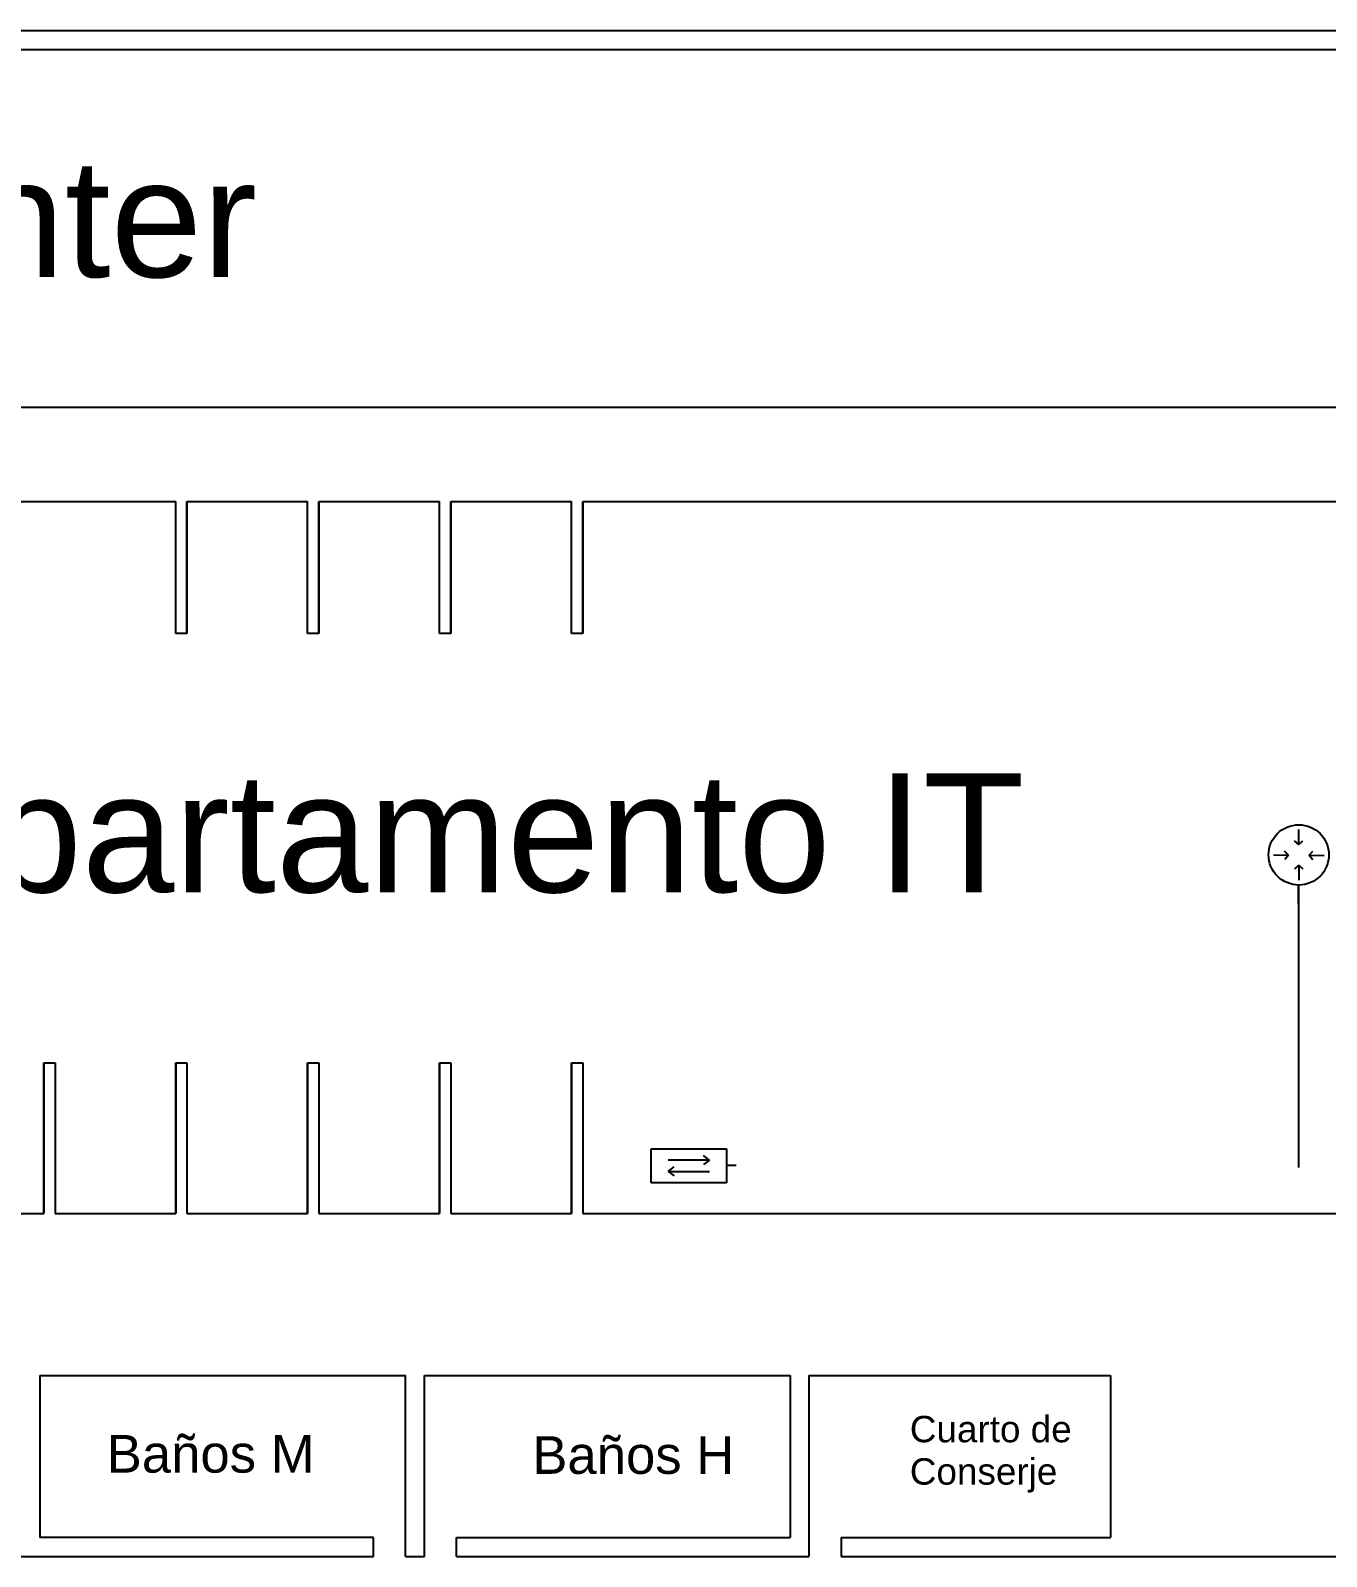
# Model space of a CAD drawing. Header units: millimetres. Extents: x 241 to 740, y 2361 to 4836.
# Drawn here: x 283.56 to 317.93, y 2405.04 to 2445.54 of the extents above; entities that cross this region are included whole.
import ezdxf

# ---------------------------------------------------------------- set-up
doc = ezdxf.new("R2010")
doc.units = ezdxf.units.MM
for name, color, linetype in [('DefaultNetwork', 100, 'Continuous'), ('DefaultTags', 7, 'Continuous'), ('DefaultWalls', 5, 'Continuous'), ('F1', 5, 'Continuous')]:
    doc.layers.add(name, color=color, linetype=linetype)
doc.styles.get("Standard").update_dxf_attribs({"font": 'arial.ttf'})

msp = doc.modelspace()

# ---------------------------------------------------------------- linework, layer by layer
at = {"layer": 'DefaultNetwork', "color": 240, "true_color": 0xed1f24}
for p, q in [((317.199, 2423.934), (317.199, 2424.334)), ((317.199, 2423.934), (317.089, 2424.036)), ((317.199, 2423.934), (317.309, 2424.036)), ((316.927, 2423.655), (316.527, 2423.645)), ((316.927, 2423.655), (316.822, 2423.762)), ((316.927, 2423.655), (316.828, 2423.542)), ((317.471, 2423.655), (317.576, 2423.762)), ((317.471, 2423.655), (317.871, 2423.645)), ((317.471, 2423.655), (317.57, 2423.542)), ((317.199, 2423.39), (317.089, 2423.288)), ((317.199, 2423.39), (317.199, 2422.99)), ((317.199, 2423.39), (317.309, 2423.288))]:
    msp.add_line(p, q, dxfattribs=at)
at = {"layer": 'DefaultNetwork', "color": 8}
for p, q in [((317.189, 2422.358), (317.189, 2422.862)), ((317.189, 2422.862), (317.189, 2415.366)), ((302.279, 2415.417), (302.019, 2415.417))]:
    msp.add_line(p, q, dxfattribs=at)
at = {"layer": 'DefaultNetwork', "color": 6}
for p, q in [((300.019, 2414.961), (300.019, 2415.861)), ((300.019, 2415.861), (302.019, 2415.861)), ((302.019, 2415.861), (302.019, 2414.961)), ((301.569, 2415.561), (300.469, 2415.561)), ((301.569, 2415.561), (301.408, 2415.68)), ((301.569, 2415.561), (301.408, 2415.443)), ((300.469, 2415.261), (300.63, 2415.38)), ((300.469, 2415.261), (301.569, 2415.261)), ((300.469, 2415.261), (300.63, 2415.143)), ((302.019, 2414.961), (300.019, 2414.961))]:
    msp.add_line(p, q, dxfattribs=at)
at = {"layer": 'DefaultNetwork', "color": 240, "true_color": 0xed1f24}
msp.add_circle((317.199, 2423.662), 0.8, dxfattribs=at)
at = {"layer": 'DefaultWalls'}
for p, q in [((241.207, 2445.541), (441.207, 2445.541)), ((241.207, 2445.541), (441.207, 2445.541)), ((241.207, 2445.541), (441.207, 2445.541)), ((241.207, 2445.541), (441.207, 2445.541)), ((273.407, 2433.041), (287.407, 2433.041)), ((273.407, 2433.041), (287.407, 2433.041)), ((273.407, 2433.041), (287.407, 2433.041)), ((273.407, 2433.041), (287.407, 2433.041)), ((287.407, 2429.541), (287.407, 2433.041)), ((287.407, 2429.541), (287.407, 2433.041)), ((287.407, 2429.541), (287.407, 2433.041)), ((287.407, 2429.541), (287.407, 2433.041)), ((287.707, 2433.041), (290.907, 2433.041)), ((287.707, 2429.541), (287.707, 2433.041)), ((287.707, 2433.041), (287.707, 2429.541)), ((287.707, 2433.041), (290.907, 2433.041)), ((287.707, 2429.541), (287.707, 2433.041)), ((287.707, 2433.041), (287.707, 2429.541)), ((287.707, 2433.041), (290.907, 2433.041)), ((287.707, 2429.541), (287.707, 2433.041)), ((287.707, 2433.041), (287.707, 2429.541)), ((287.707, 2433.041), (290.907, 2433.041)), ((287.707, 2429.541), (287.707, 2433.041)), ((287.707, 2433.041), (287.707, 2429.541)), ((290.907, 2429.541), (290.907, 2433.041)), ((290.907, 2429.541), (290.907, 2433.041)), ((290.907, 2429.541), (290.907, 2433.041)), ((290.907, 2429.541), (290.907, 2433.041)), ((291.207, 2433.041), (294.407, 2433.041)), ((291.207, 2429.541), (291.207, 2433.041)), ((291.207, 2433.041), (291.207, 2429.541)), ((291.207, 2433.041), (294.407, 2433.041)), ((291.207, 2429.541), (291.207, 2433.041)), ((291.207, 2433.041), (291.207, 2429.541)), ((291.207, 2433.041), (294.407, 2433.041)), ((291.207, 2429.541), (291.207, 2433.041)), ((291.207, 2433.041), (291.207, 2429.541)), ((291.207, 2433.041), (294.407, 2433.041)), ((291.207, 2429.541), (291.207, 2433.041)), ((291.207, 2433.041), (291.207, 2429.541)), ((294.407, 2429.541), (294.407, 2433.041)), ((294.407, 2429.541), (294.407, 2433.041)), ((294.407, 2429.541), (294.407, 2433.041)), ((294.407, 2429.541), (294.407, 2433.041)), ((294.707, 2433.041), (297.907, 2433.041)), ((294.707, 2429.541), (294.707, 2433.041)), ((294.707, 2433.041), (294.707, 2429.541)), ((294.707, 2433.041), (297.907, 2433.041)), ((294.707, 2429.541), (294.707, 2433.041)), ((294.707, 2433.041), (294.707, 2429.541)), ((294.707, 2433.041), (297.907, 2433.041)), ((294.707, 2429.541), (294.707, 2433.041)), ((294.707, 2433.041), (294.707, 2429.541)), ((294.707, 2433.041), (297.907, 2433.041)), ((294.707, 2429.541), (294.707, 2433.041)), ((294.707, 2433.041), (294.707, 2429.541)), ((297.907, 2429.541), (297.907, 2433.041)), ((297.907, 2429.541), (297.907, 2433.041)), ((297.907, 2429.541), (297.907, 2433.041)), ((297.907, 2429.541), (297.907, 2433.041)), ((298.207, 2433.041), (339.207, 2433.041)), ((298.207, 2429.541), (298.207, 2433.041)), ((298.207, 2433.041), (298.207, 2429.541)), ((298.207, 2433.041), (339.207, 2433.041)), ((298.207, 2429.541), (298.207, 2433.041)), ((298.207, 2433.041), (298.207, 2429.541)), ((298.207, 2433.041), (339.207, 2433.041)), ((298.207, 2429.541), (298.207, 2433.041)), ((298.207, 2433.041), (298.207, 2429.541)), ((298.207, 2433.041), (339.207, 2433.041)), ((298.207, 2429.541), (298.207, 2433.041)), ((298.207, 2433.041), (298.207, 2429.541)), ((287.707, 2429.541), (287.407, 2429.541)), ((287.707, 2429.541), (287.407, 2429.541)), ((287.707, 2429.541), (287.407, 2429.541)), ((287.707, 2429.541), (287.407, 2429.541)), ((291.207, 2429.541), (290.907, 2429.541)), ((291.207, 2429.541), (290.907, 2429.541)), ((291.207, 2429.541), (290.907, 2429.541)), ((291.207, 2429.541), (290.907, 2429.541)), ((294.707, 2429.541), (294.407, 2429.541)), ((294.707, 2429.541), (294.407, 2429.541)), ((294.707, 2429.541), (294.407, 2429.541)), ((294.707, 2429.541), (294.407, 2429.541)), ((298.207, 2429.541), (297.907, 2429.541)), ((298.207, 2429.541), (297.907, 2429.541)), ((298.207, 2429.541), (297.907, 2429.541)), ((298.207, 2429.541), (297.907, 2429.541)), ((283.907, 2418.141), (283.907, 2414.141)), ((283.907, 2414.141), (283.907, 2418.141)), ((283.907, 2418.141), (284.207, 2418.141)), ((283.907, 2418.141), (283.907, 2414.141)), ((283.907, 2414.141), (283.907, 2418.141)), ((283.907, 2418.141), (284.207, 2418.141)), ((283.907, 2418.141), (283.907, 2414.141)), ((283.907, 2414.141), (283.907, 2418.141)), ((283.907, 2418.141), (284.207, 2418.141)), ((283.907, 2418.141), (283.907, 2414.141)), ((283.907, 2414.141), (283.907, 2418.141)), ((283.907, 2418.141), (284.207, 2418.141)), ((284.207, 2418.141), (284.207, 2414.141)), ((284.207, 2418.141), (284.207, 2414.141)), ((284.207, 2418.141), (284.207, 2414.141)), ((284.207, 2418.141), (284.207, 2414.141)), ((287.407, 2418.141), (287.407, 2414.141)), ((287.407, 2414.141), (287.407, 2418.141)), ((287.407, 2418.141), (287.707, 2418.141)), ((287.407, 2418.141), (287.407, 2414.141)), ((287.407, 2414.141), (287.407, 2418.141)), ((287.407, 2418.141), (287.707, 2418.141)), ((287.407, 2418.141), (287.407, 2414.141)), ((287.407, 2414.141), (287.407, 2418.141)), ((287.407, 2418.141), (287.707, 2418.141)), ((287.407, 2418.141), (287.407, 2414.141)), ((287.407, 2414.141), (287.407, 2418.141)), ((287.407, 2418.141), (287.707, 2418.141)), ((287.707, 2418.141), (287.707, 2414.141)), ((287.707, 2418.141), (287.707, 2414.141)), ((287.707, 2418.141), (287.707, 2414.141)), ((287.707, 2418.141), (287.707, 2414.141)), ((290.907, 2418.141), (290.907, 2414.141)), ((290.907, 2414.141), (290.907, 2418.141)), ((290.907, 2418.141), (291.207, 2418.141)), ((290.907, 2418.141), (290.907, 2414.141)), ((290.907, 2414.141), (290.907, 2418.141)), ((290.907, 2418.141), (291.207, 2418.141)), ((290.907, 2418.141), (290.907, 2414.141)), ((290.907, 2414.141), (290.907, 2418.141)), ((290.907, 2418.141), (291.207, 2418.141)), ((290.907, 2418.141), (290.907, 2414.141)), ((290.907, 2414.141), (290.907, 2418.141)), ((290.907, 2418.141), (291.207, 2418.141)), ((291.207, 2418.141), (291.207, 2414.141)), ((291.207, 2418.141), (291.207, 2414.141)), ((291.207, 2418.141), (291.207, 2414.141)), ((291.207, 2418.141), (291.207, 2414.141)), ((294.407, 2418.141), (294.407, 2414.141)), ((294.407, 2414.141), (294.407, 2418.141)), ((294.407, 2418.141), (294.707, 2418.141)), ((294.407, 2418.141), (294.407, 2414.141)), ((294.407, 2414.141), (294.407, 2418.141)), ((294.407, 2418.141), (294.707, 2418.141)), ((294.407, 2418.141), (294.407, 2414.141)), ((294.407, 2414.141), (294.407, 2418.141)), ((294.407, 2418.141), (294.707, 2418.141)), ((294.407, 2418.141), (294.407, 2414.141)), ((294.407, 2414.141), (294.407, 2418.141)), ((294.407, 2418.141), (294.707, 2418.141)), ((294.707, 2418.141), (294.707, 2414.141)), ((294.707, 2418.141), (294.707, 2414.141)), ((294.707, 2418.141), (294.707, 2414.141)), ((294.707, 2418.141), (294.707, 2414.141)), ((297.907, 2418.141), (297.907, 2414.141)), ((297.907, 2414.141), (297.907, 2418.141)), ((297.907, 2418.141), (298.207, 2418.141)), ((297.907, 2418.141), (297.907, 2414.141)), ((297.907, 2414.141), (297.907, 2418.141)), ((297.907, 2418.141), (298.207, 2418.141)), ((297.907, 2418.141), (297.907, 2414.141)), ((297.907, 2414.141), (297.907, 2418.141)), ((297.907, 2418.141), (298.207, 2418.141)), ((297.907, 2418.141), (297.907, 2414.141)), ((297.907, 2414.141), (297.907, 2418.141)), ((297.907, 2418.141), (298.207, 2418.141)), ((298.207, 2418.141), (298.207, 2414.141)), ((298.207, 2418.141), (298.207, 2414.141)), ((298.207, 2418.141), (298.207, 2414.141)), ((298.207, 2418.141), (298.207, 2414.141)), ((280.707, 2414.141), (283.907, 2414.141)), ((280.707, 2414.141), (283.907, 2414.141)), ((280.707, 2414.141), (283.907, 2414.141)), ((280.707, 2414.141), (283.907, 2414.141)), ((284.207, 2414.141), (287.407, 2414.141)), ((284.207, 2414.141), (287.407, 2414.141)), ((284.207, 2414.141), (287.407, 2414.141)), ((284.207, 2414.141), (287.407, 2414.141)), ((287.707, 2414.141), (290.907, 2414.141)), ((287.707, 2414.141), (290.907, 2414.141)), ((287.707, 2414.141), (290.907, 2414.141)), ((287.707, 2414.141), (290.907, 2414.141)), ((291.207, 2414.141), (294.407, 2414.141)), ((291.207, 2414.141), (294.407, 2414.141)), ((291.207, 2414.141), (294.407, 2414.141)), ((291.207, 2414.141), (294.407, 2414.141)), ((294.707, 2414.141), (297.907, 2414.141)), ((294.707, 2414.141), (297.907, 2414.141)), ((294.707, 2414.141), (297.907, 2414.141)), ((294.707, 2414.141), (297.907, 2414.141)), ((298.207, 2414.141), (339.207, 2414.141)), ((298.207, 2414.141), (339.207, 2414.141)), ((298.207, 2414.141), (339.207, 2414.141)), ((298.207, 2414.141), (339.207, 2414.141)), ((283.807, 2409.841), (293.507, 2409.841)), ((283.807, 2409.841), (283.807, 2405.541)), ((283.807, 2409.841), (293.507, 2409.841)), ((283.807, 2409.841), (283.807, 2405.541)), ((283.807, 2409.841), (293.507, 2409.841)), ((283.807, 2409.841), (283.807, 2405.541)), ((283.807, 2409.841), (293.507, 2409.841)), ((283.807, 2409.841), (283.807, 2405.541)), ((293.507, 2405.041), (293.507, 2409.841)), ((293.507, 2405.041), (293.507, 2409.841)), ((293.507, 2405.041), (293.507, 2409.841)), ((293.507, 2405.041), (293.507, 2409.841)), ((294.007, 2409.841), (303.707, 2409.841)), ((294.007, 2405.041), (294.007, 2409.841)), ((294.007, 2409.841), (303.707, 2409.841)), ((294.007, 2409.841), (303.707, 2409.841)), ((294.007, 2405.041), (294.007, 2409.841)), ((294.007, 2409.841), (303.707, 2409.841)), ((294.007, 2409.841), (303.707, 2409.841)), ((294.007, 2405.041), (294.007, 2409.841)), ((294.007, 2409.841), (303.707, 2409.841)), ((294.007, 2409.841), (303.707, 2409.841)), ((294.007, 2405.041), (294.007, 2409.841)), ((294.007, 2409.841), (303.707, 2409.841)), ((303.707, 2409.841), (303.707, 2405.541)), ((303.707, 2409.841), (303.707, 2405.541)), ((303.707, 2409.841), (303.707, 2405.541)), ((303.707, 2409.841), (303.707, 2405.541)), ((304.207, 2409.841), (304.207, 2405.541)), ((304.207, 2409.841), (312.207, 2409.841)), ((304.207, 2409.841), (304.207, 2405.541)), ((304.207, 2409.841), (312.207, 2409.841)), ((304.207, 2409.841), (304.207, 2405.541)), ((304.207, 2409.841), (312.207, 2409.841)), ((304.207, 2409.841), (304.207, 2405.541)), ((304.207, 2409.841), (312.207, 2409.841)), ((312.207, 2409.841), (312.207, 2405.541)), ((312.207, 2409.841), (312.207, 2405.541)), ((312.207, 2409.841), (312.207, 2405.541)), ((312.207, 2409.841), (312.207, 2405.541)), ((292.657, 2405.541), (283.807, 2405.541)), ((292.657, 2405.541), (283.807, 2405.541)), ((292.657, 2405.541), (283.807, 2405.541)), ((292.657, 2405.541), (283.807, 2405.541)), ((292.657, 2405.041), (292.657, 2405.541)), ((292.657, 2405.041), (292.657, 2405.541)), ((292.657, 2405.041), (292.657, 2405.541)), ((292.657, 2405.041), (292.657, 2405.541)), ((294.857, 2405.041), (294.857, 2405.541)), ((294.857, 2405.541), (303.707, 2405.541)), ((294.857, 2405.041), (294.857, 2405.541)), ((294.857, 2405.541), (303.707, 2405.541)), ((294.857, 2405.041), (294.857, 2405.541)), ((294.857, 2405.541), (303.707, 2405.541)), ((294.857, 2405.041), (294.857, 2405.541)), ((294.857, 2405.541), (303.707, 2405.541)), ((304.207, 2405.541), (304.207, 2405.041)), ((304.207, 2405.541), (304.207, 2405.041)), ((304.207, 2405.541), (304.207, 2405.041)), ((304.207, 2405.541), (304.207, 2405.041)), ((305.057, 2405.541), (312.207, 2405.541)), ((305.057, 2405.541), (305.057, 2405.041)), ((305.057, 2405.541), (312.207, 2405.541)), ((305.057, 2405.541), (305.057, 2405.041)), ((305.057, 2405.541), (312.207, 2405.541)), ((305.057, 2405.541), (305.057, 2405.041)), ((305.057, 2405.541), (312.207, 2405.541)), ((305.057, 2405.541), (305.057, 2405.041)), ((281.657, 2405.041), (292.657, 2405.041)), ((281.657, 2405.041), (292.657, 2405.041)), ((281.657, 2405.041), (292.657, 2405.041)), ((281.657, 2405.041), (292.657, 2405.041)), ((293.507, 2405.041), (294.007, 2405.041)), ((293.507, 2405.041), (294.007, 2405.041)), ((293.507, 2405.041), (294.007, 2405.041)), ((293.507, 2405.041), (294.007, 2405.041)), ((294.857, 2405.041), (304.207, 2405.041)), ((294.857, 2405.041), (304.207, 2405.041)), ((294.857, 2405.041), (304.207, 2405.041)), ((294.857, 2405.041), (304.207, 2405.041)), ((305.057, 2405.041), (343.207, 2405.041)), ((305.057, 2405.041), (343.207, 2405.041)), ((305.057, 2405.041), (343.207, 2405.041)), ((305.057, 2405.041), (343.207, 2405.041))]:
    msp.add_line(p, q, dxfattribs=at)
at = {"layer": 'F1'}
for p, q in [((262.407, 2445.041), (339.207, 2445.041)), ((262.407, 2445.041), (339.207, 2445.041)), ((262.407, 2445.041), (339.207, 2445.041)), ((262.407, 2445.041), (339.207, 2445.041)), ((260.307, 2435.541), (339.207, 2435.541)), ((260.307, 2435.541), (339.207, 2435.541)), ((260.307, 2435.541), (339.207, 2435.541)), ((260.307, 2435.541), (339.207, 2435.541))]:
    msp.add_line(p, q, dxfattribs=at)

# ---------------------------------------------------------------- texts
at = {"layer": 'DefaultTags'}
for s, height, p in [('Departamento IT', 3.15812, (276.827, 2422.67)), ('Cuarto de', 0.7, (306.882, 2408.072)), ('Baños M', 1, (285.578, 2407.266)), ('Baños H', 1, (296.867, 2407.234)), ('Conserje', 0.7, (306.882, 2406.948))]:
    msp.add_text(s, height=height, dxfattribs=at).set_placement(p)
at = {"layer": 'F1', "color": 7}
msp.add_text('Datacenter', height=3.1288, dxfattribs=at).set_placement((268.189, 2438.995))

doc.saveas('drawing.dxf')
